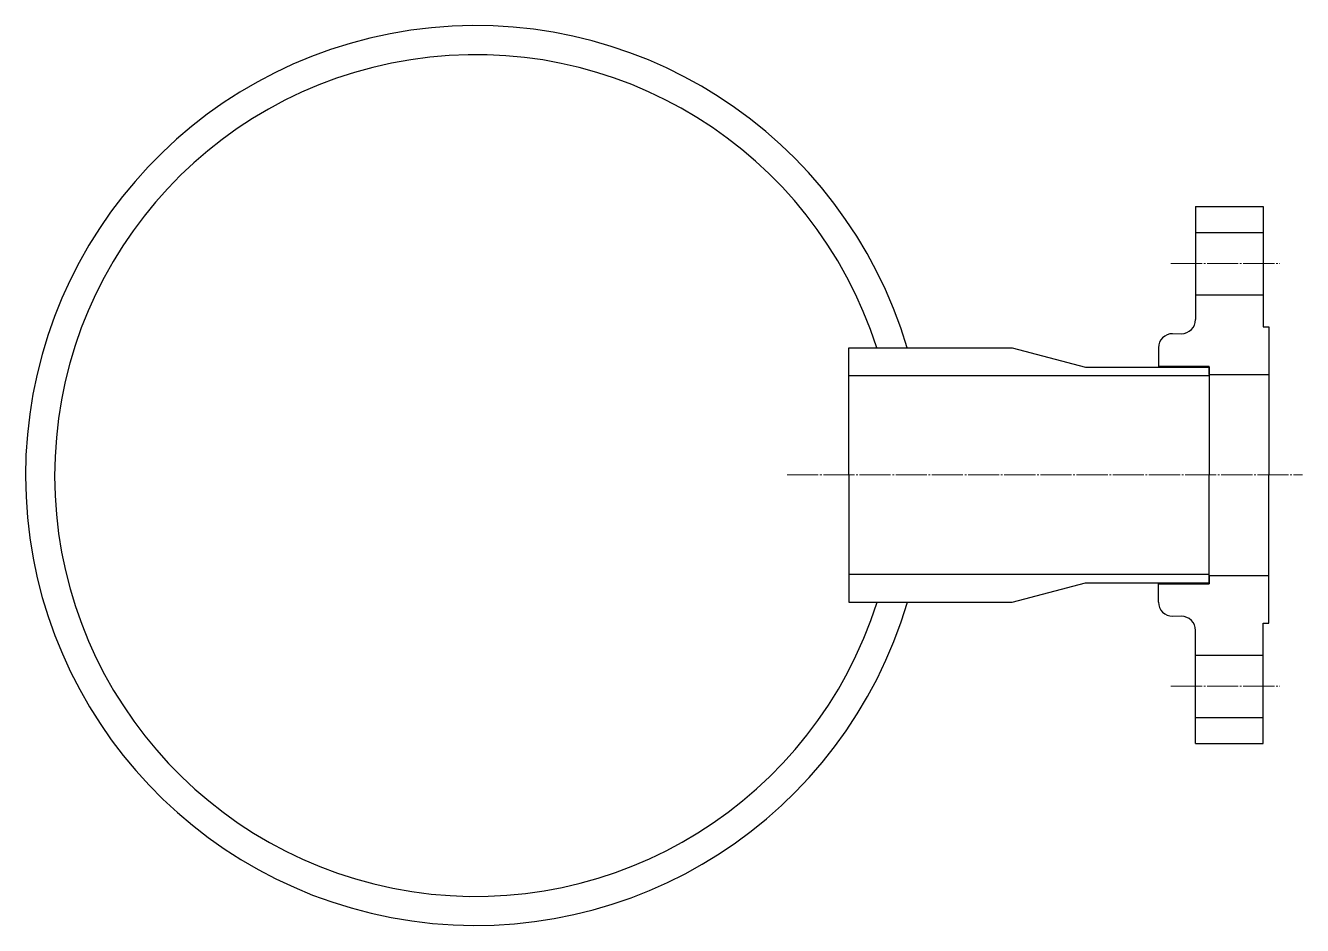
# Model space of a CAD drawing. Header units: millimetres. Extents: x -112 to 2046, y -145 to 1049.
# Drawn here: x 1594 to 2045.9, y 410.2 to 728.7 of the extents above; entities that cross this region are included whole.
import ezdxf

# ---------------------------------------------------------------- set-up
doc = ezdxf.new("R2010")
doc.units = ezdxf.units.MM
doc.linetypes.add('JIS_08_11', pattern=[12.8, 11, -0.6, 0.6, -0.6])
for name, color, linetype, lineweight in [('JPI300-65 BODY OUTER', 7, 'Continuous', 30), ('JPI300-65 Center', 7, 'JIS_08_11', 13), ('MainC BODY OUTER', 7, 'Continuous', 30), ('MainC Center', 7, 'JIS_08_11', 13)]:
    doc.layers.add(name, color=color, linetype=linetype, lineweight=lineweight)

msp = doc.modelspace()

# ---------------------------------------------------------------- linework, layer by layer
at = {"layer": 'JPI300-65 BODY OUTER'}
for p, q in [((2008.03162, 664.61081), (2031.93162, 664.61081)), ((2008.03162, 664.61081), (2008.03162, 624.61081)), ((2031.93162, 664.61081), (2031.93162, 622.01081)), ((2008.03162, 655.41081), (2031.93162, 655.41081)), ((2008.03162, 633.41081), (2031.93162, 633.41081)), ((2031.93162, 622.01081), (2033.93162, 622.01081)), ((2033.93162, 622.01081), (2033.93162, 569.61081)), ((1994.93162, 614.61081), (1994.93162, 607.76081)), ((1994.93162, 608.16081), (2012.83162, 608.16081)), ((2012.83162, 605.16081), (2012.83162, 608.16081)), ((2012.83162, 605.16081), (2033.93162, 605.16081)), ((2033.93162, 517.21081), (2033.93162, 569.61081)), ((2012.83162, 534.06081), (2033.93162, 534.06081)), ((2012.83162, 534.06081), (2012.83162, 531.06081)), ((1994.93162, 524.61081), (1994.93162, 531.46081)), ((1994.93162, 531.06081), (2012.83162, 531.06081)), ((2031.93162, 517.21081), (2033.93162, 517.21081)), ((2031.93162, 474.61081), (2031.93162, 517.21081)), ((2008.03162, 474.61081), (2008.03162, 514.61081)), ((2008.03162, 505.81081), (2031.93162, 505.81081)), ((2008.03162, 483.81081), (2031.93162, 483.81081)), ((2008.03162, 474.61081), (2031.93162, 474.61081))]:
    msp.add_line(p, q, dxfattribs=at)
for centre, start, end in [((2003.03162, 624.61081), 270, 0), ((1999.93162, 614.61081), 90, 180), ((1999.93162, 524.61081), 180, 270), ((2003.03162, 514.61081), 0, 90)]:
    msp.add_arc(centre, 5, start, end, dxfattribs=at)
at = {"layer": 'JPI300-65 Center'}
for p, q in [((1999.34015, 644.41081), (2037.87562, 644.41081)), ((1999.93162, 619.61081), (2003.03162, 619.61081)), ((1999.93162, 519.61081), (2003.03162, 519.61081)), ((1999.34015, 494.81081), (2037.87562, 494.81081))]:
    msp.add_line(p, q, dxfattribs=at)
at = {"layer": 'MainC BODY OUTER'}
for p, q in [((1885.33162, 569.61081), (1885.33162, 614.61081)), ((1885.33162, 614.61081), (1943.09737, 614.61081)), ((1943.09737, 614.61081), (1969.09737, 607.76081)), ((1969.09737, 607.76081), (2012.83162, 607.76081)), ((2012.83162, 607.76081), (2012.83162, 569.61081)), ((1885.33162, 604.76081), (2012.83162, 604.76081)), ((1885.33162, 569.61081), (1885.33162, 524.61081)), ((2012.83162, 531.46081), (2012.83162, 569.61081)), ((1885.33162, 534.46081), (2012.83162, 534.46081)), ((1943.09737, 524.61081), (1969.09737, 531.46081)), ((1969.09737, 531.46081), (2012.83162, 531.46081)), ((1885.33162, 524.61081), (1943.09737, 524.61081))]:
    msp.add_line(p, q, dxfattribs=at)
for radius, start, end in [(159.25, 16.4858882, 343.658015), (148.95, 17.6620933, 342.4927251)]:
    msp.add_arc((1753.28117, 569.41897), radius, start, end, dxfattribs=at)
at = {"layer": 'MainC Center'}
msp.add_line((1863.55147, 569.61081), (2045.87439, 569.61081), dxfattribs=at)

doc.saveas('drawing.dxf')
